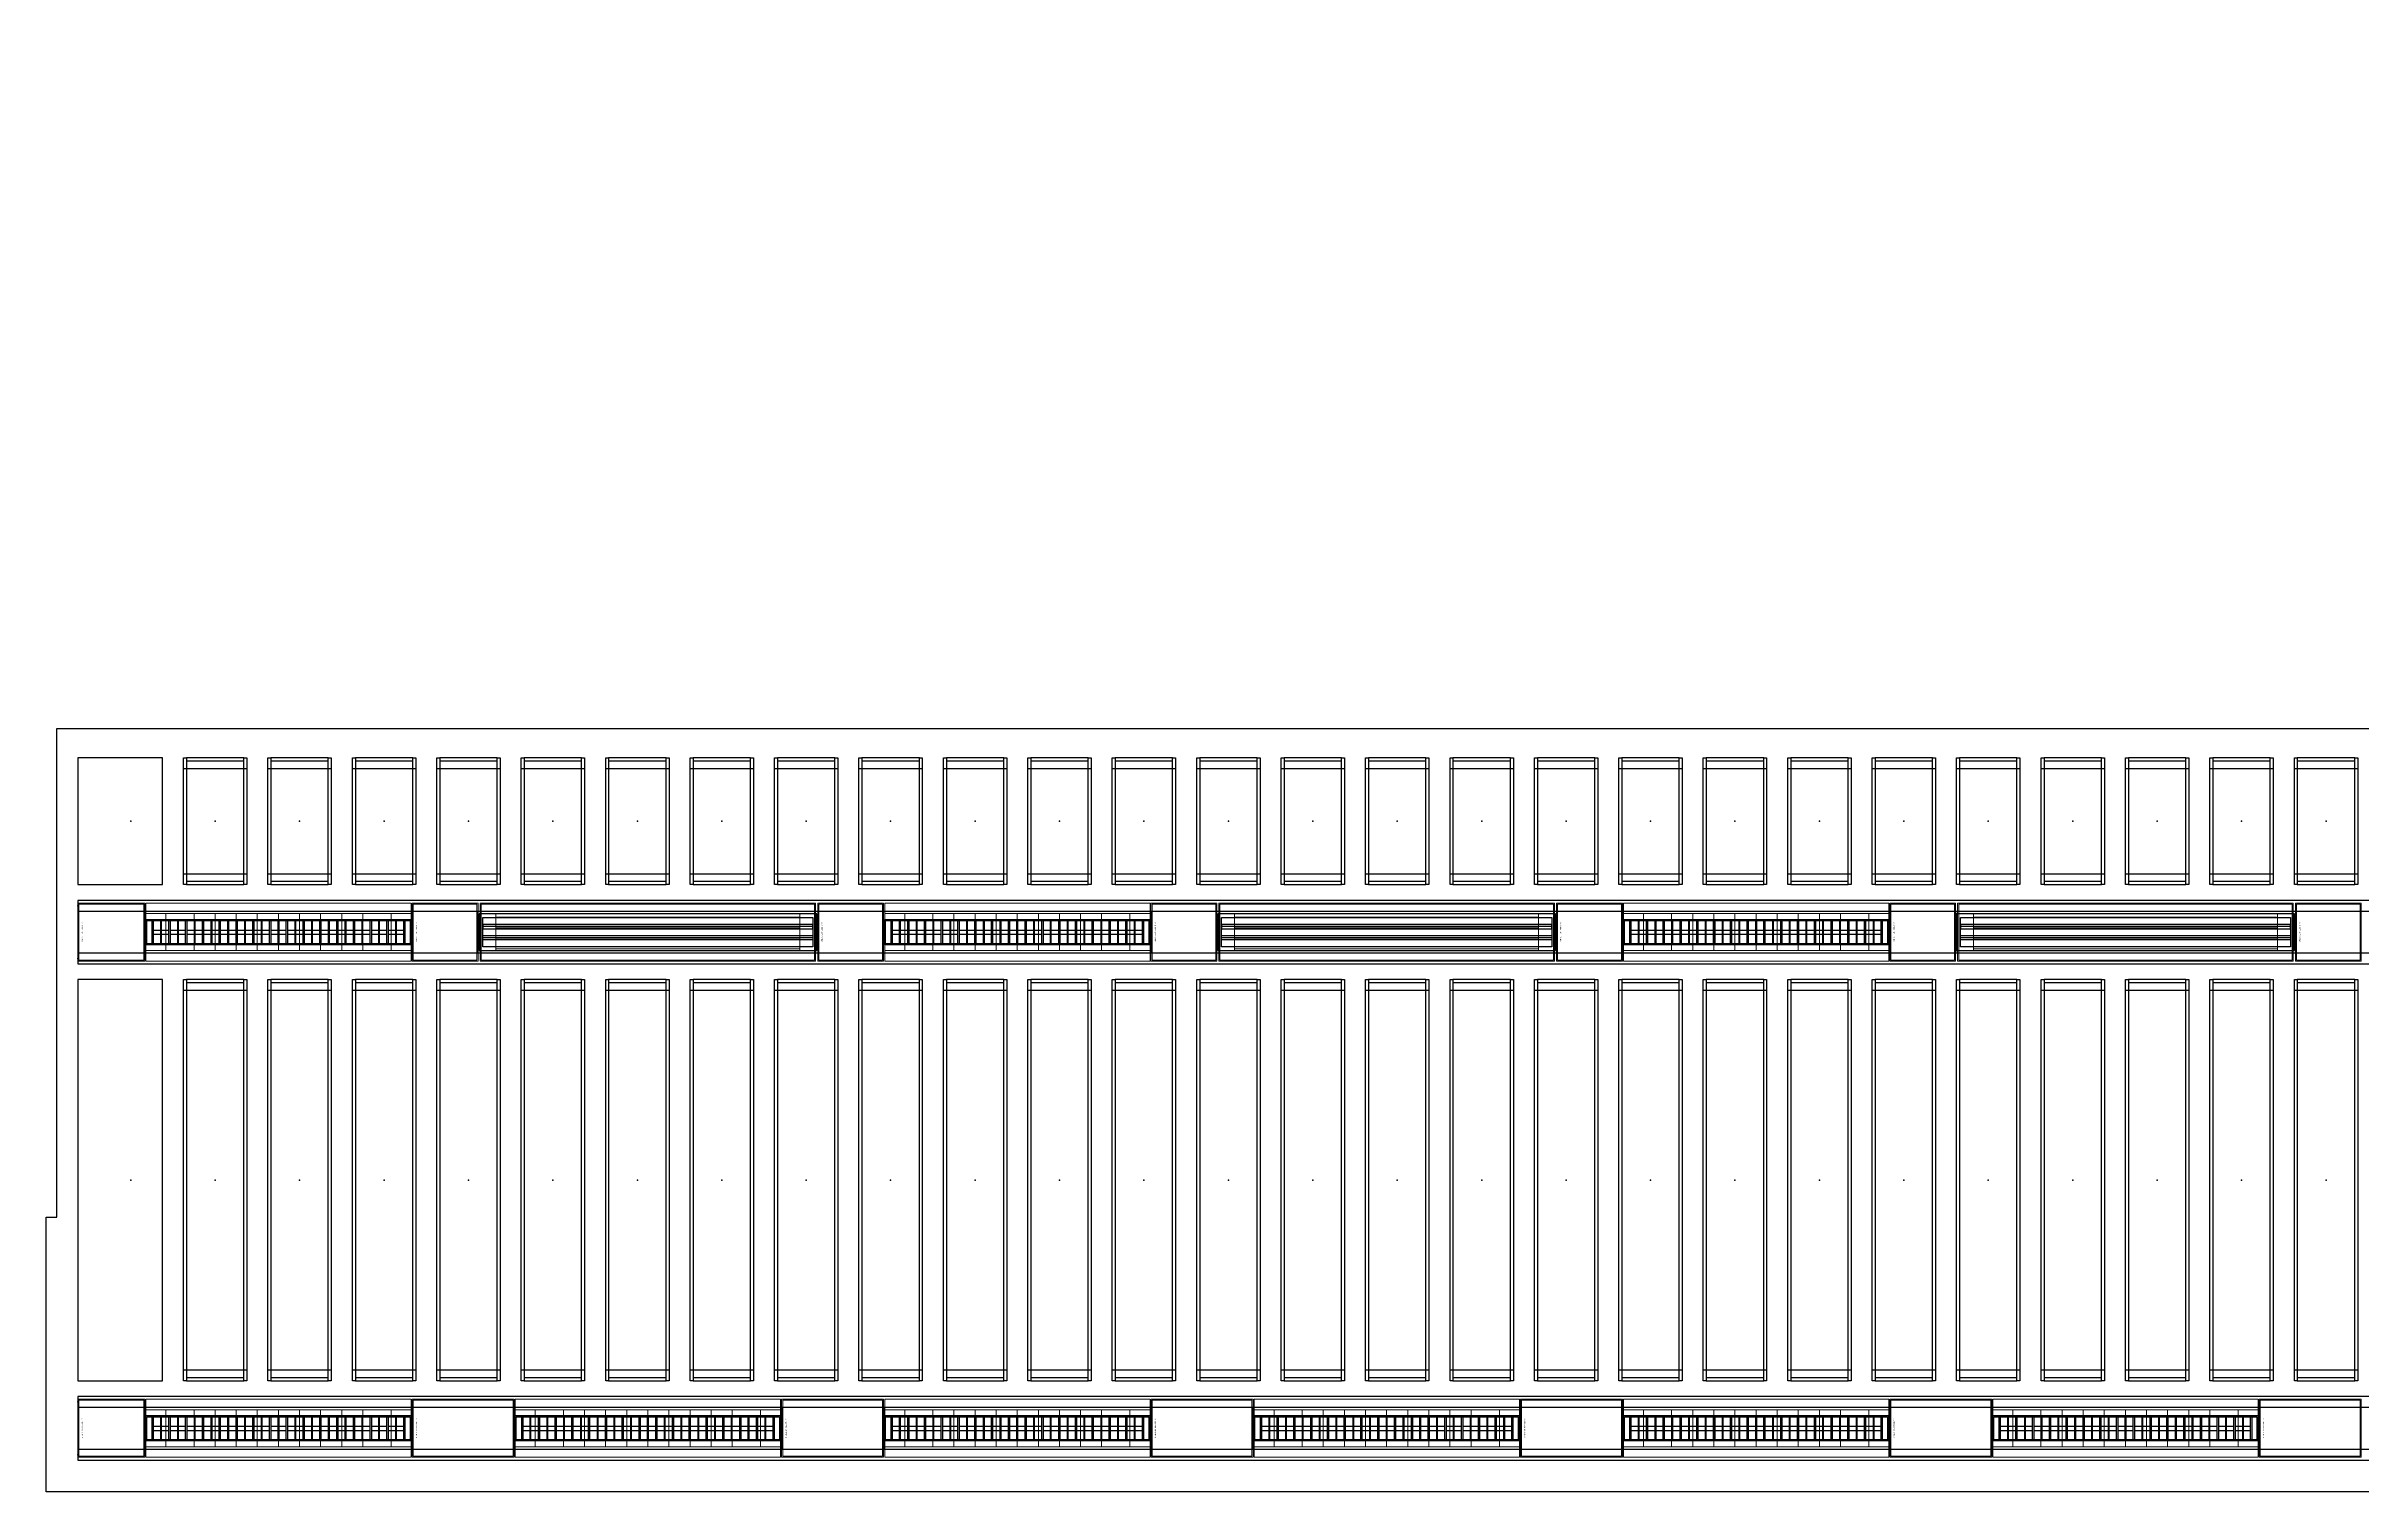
# Model space of a CAD drawing. Header units: millimetres. Extents: x 813027 to 1148939, y -931049 to -10.
# Drawn here: x 892540 to 903509, y -914295 to -907450 of the extents above; entities that cross this region are included whole.
import ezdxf
from ezdxf.enums import TextEntityAlignment as Align

# ---------------------------------------------------------------- set-up
doc = ezdxf.new("R2010")
doc.units = ezdxf.units.MM
doc.linetypes.add('DPA_Hidden 50', pattern=[3, 2, -1])
for name, color, linetype in [('000 - WIPEOUT', 250, 'Continuous'), ('001 - ASCESSORIES', 1, 'Continuous'), ('A04_TUBE SERIES', 2, 'Continuous'), ('A11_ALU.SOLID SHEET', 7, 'Continuous')]:
    doc.layers.add(name, color=color, linetype=linetype)
doc.layers.add('A-GLAZ-CURT', color=2, linetype='Continuous', lineweight=9)

# ---------------------------------------------------------------- blocks, each defined once
blk = doc.blocks.new('*U488')
at = {"layer": 'A11_ALU.SOLID SHEET', "color": 0}
blk.add_lwpolyline([(311.5, -98.8), (311.5, 98.8), (0, 98.8), (0, -98.8)], close=True, dxfattribs=at)
at = {"layer": 'Defpoints', "color": 250}
blk.add_point((0, 0), dxfattribs=at)
blk.add_text('AL.SHEET-HAT-TYPE-R', height=6, rotation=270, dxfattribs=at).set_placement((15, 0), align=Align.BOTTOM_CENTER)
blk = doc.blocks.new('*U493')
at = {"layer": 'A11_ALU.SOLID SHEET', "color": 0}
blk.add_lwpolyline([(483, -98.8), (483, 98.8), (0, 98.8), (0, -98.8)], close=True, dxfattribs=at)
at = {"layer": 'Defpoints', "color": 250}
blk.add_point((0, 0), dxfattribs=at)
blk.add_text('AL.SHEET-HAT-TYPE-R', height=6, rotation=270, dxfattribs=at).set_placement((15, 0), align=Align.BOTTOM_CENTER)
blk = doc.blocks.new('*U485')
at = {"color": 1}
blk.add_wipeout([(628, -60), (-629, -60), (-629, 60), (628, 60)], dxfattribs=at).dxf.layer = '000 - WIPEOUT'
at = {"layer": '001 - ASCESSORIES', "color": 0}
blk.add_lwpolyline([(628, -60), (-629, -60), (-629, 60), (628, 60)], close=True, dxfattribs=at)
at = {"layer": '001 - ASCESSORIES'}
for points in [[(623, -55), (-624, -55), (-624, 55), (623, 55)], [(-593, -55), (-598, -55), (-598, 55), (-593, 55)], [(-559, -55), (-554, -55), (-554, 55), (-559, 55)], [(-514, -55), (-519, -55), (-519, 55), (-514, 55)], [(-479, -55), (-474, -55), (-474, 55), (-479, 55)], [(-435, -55), (-440, -55), (-440, 55), (-435, 55)], [(-400, -55), (-395, -55), (-395, 55), (-400, 55)], [(-355, -55), (-360, -55), (-360, 55), (-355, 55)], [(-320, -55), (-315, -55), (-315, 55), (-320, 55)], [(-276, -55), (-281, -55), (-281, 55), (-276, 55)], [(-241, -55), (-236, -55), (-236, 55), (-241, 55)], [(-196, -55), (-201, -55), (-201, 55), (-196, 55)], [(-161, -55), (-156, -55), (-156, 55), (-161, 55)], [(-117, -55), (-122, -55), (-122, 55), (-117, 55)], [(-82, -55), (-77, -55), (-77, 55), (-82, 55)], [(-37, -55), (-42, -55), (-42, 55), (-37, 55)], [(-3, -55), (3, -55), (3, 55), (-3, 55)], [(42, -55), (37, -55), (37, 55), (42, 55)], [(77, -55), (82, -55), (82, 55), (77, 55)], [(122, -55), (117, -55), (117, 55), (122, 55)], [(156, -55), (161, -55), (161, 55), (156, 55)], [(201, -55), (196, -55), (196, 55), (201, 55)], [(236, -55), (241, -55), (241, 55), (236, 55)], [(281, -55), (276, -55), (276, 55), (281, 55)], [(315, -55), (320, -55), (320, 55), (315, 55)], [(360, -55), (355, -55), (355, 55), (360, 55)], [(395, -55), (400, -55), (400, 55), (395, 55)], [(440, -55), (435, -55), (435, 55), (440, 55)], [(474, -55), (479, -55), (479, 55), (474, 55)], [(519, -55), (514, -55), (514, 55), (519, 55)], [(554, -55), (559, -55), (559, 55), (554, 55)], [(598, -55), (593, -55), (593, 55), (598, 55)]]:
    blk.add_lwpolyline(points, close=True, dxfattribs=at)
for points in [[(-593, 10), (-559, 10)], [(-554, 10), (-519, 10)], [(-514, 10), (-479, 10)], [(-474, 10), (-440, 10)], [(-435, 10), (-400, 10)], [(-395, 10), (-360, 10)], [(-355, 10), (-320, 10)], [(-315, 10), (-281, 10)], [(-276, 10), (-241, 10)], [(-236, 10), (-201, 10)], [(-196, 10), (-161, 10)], [(-156, 10), (-122, 10)], [(-117, 10), (-82, 10)], [(-77, 10), (-42, 10)], [(-37, 10), (-3, 10)], [(3, 10), (37, 10)], [(42, 10), (77, 10)], [(82, 10), (117, 10)], [(122, 10), (156, 10)], [(161, 10), (196, 10)], [(201, 10), (236, 10)], [(241, 10), (276, 10)], [(281, 10), (315, 10)], [(320, 10), (355, 10)], [(360, 10), (395, 10)], [(400, 10), (435, 10)], [(440, 10), (474, 10)], [(479, 10), (514, 10)], [(519, 10), (554, 10)], [(559, 10), (593, 10)], [(-593, -10), (-559, -10)], [(-554, -10), (-519, -10)], [(-514, -10), (-479, -10)], [(-474, -10), (-440, -10)], [(-435, -10), (-400, -10)], [(-395, -10), (-360, -10)], [(-355, -10), (-320, -10)], [(-315, -10), (-281, -10)], [(-276, -10), (-241, -10)], [(-236, -10), (-201, -10)], [(-196, -10), (-161, -10)], [(-156, -10), (-122, -10)], [(-117, -10), (-82, -10)], [(-77, -10), (-42, -10)], [(-37, -10), (-3, -10)], [(3, -10), (37, -10)], [(42, -10), (77, -10)], [(82, -10), (117, -10)], [(122, -10), (156, -10)], [(161, -10), (196, -10)], [(201, -10), (236, -10)], [(241, -10), (276, -10)], [(281, -10), (315, -10)], [(320, -10), (355, -10)], [(360, -10), (395, -10)], [(400, -10), (435, -10)], [(440, -10), (474, -10)], [(479, -10), (514, -10)], [(519, -10), (554, -10)], [(559, -10), (593, -10)]]:
    blk.add_lwpolyline(points, dxfattribs=at)
blk = doc.blocks.new('*U491')
at = {"layer": 'A11_ALU.SOLID SHEET', "color": 0}
blk.add_lwpolyline([(316.5, -98.8), (316.5, 98.8), (0, 98.8), (0, -98.8)], close=True, dxfattribs=at)
at = {"layer": 'Defpoints', "color": 250}
blk.add_point((0, 0), dxfattribs=at)
blk.add_text('AL.SHEET-HAT-TYPE-R', height=6, rotation=270, dxfattribs=at).set_placement((15, 0), align=Align.BOTTOM_CENTER)
blk = doc.blocks.new('*U484')
at = {"layer": '001 - ASCESSORIES', "color": 0, "linetype": 'ByBlock'}
blk.add_lwpolyline([(800, 87), (-800, 87), (-800, -87), (800, -87)], close=True, dxfattribs=at)
at = {"layer": '001 - ASCESSORIES', "linetype": 'ByBlock'}
for points in [[(-782, 69), (782, 69), (782, -69), (-782, -69)], [(782, 36), (-782, 36), (-782, 16), (782, 16)], [(-782, -16), (782, -16), (782, -36), (-782, -36)]]:
    blk.add_lwpolyline(points, close=True, dxfattribs=at)
for points in [[(782, 26), (-782, 26)], [(-782, -26), (782, -26)]]:
    blk.add_lwpolyline(points, dxfattribs=at)
blk = doc.blocks.new('*U495')
blk.add_wipeout([(-25, 0), (25, 0), (25, 134900), (-25, 134900)]).dxf.layer = '000 - WIPEOUT'
blk.add_point((0, 0))
at = {"layer": 'A04_TUBE SERIES', "color": 0}
blk.add_lwpolyline([(-25, 0), (25, 0), (25, 134900), (-25, 134900)], close=True, dxfattribs=at)
blk.add_attdef('EXTR.OVL-LENGTH_', (-25, -59), '', height=5)
blk = doc.blocks.new('*U492')
blk.add_wipeout([(-25, 0), (25, 0), (25, 134900), (-25, 134900)]).dxf.layer = '000 - WIPEOUT'
blk.add_point((0, 0))
at = {"layer": 'A04_TUBE SERIES', "color": 0}
blk.add_lwpolyline([(-25, 0), (25, 0), (25, 134900), (-25, 134900)], close=True, dxfattribs=at)
blk.add_attdef('EXTR.OVL-LENGTH_', (-25, -59), '', height=5)
blk = doc.blocks.new('*U515')
for p, q in [((-900.3, 66650), (-900.3, 66950)), ((900, 66950), (900, 66650)), ((-900.3, 66250), (-900.3, 66550)), ((900, 66550), (900, 66250)), ((-900.3, 65850), (-900.3, 66150)), ((900, 66150), (900, 65850)), ((-900.3, 65450), (-900.3, 65750)), ((900, 65750), (900, 65450)), ((-900.3, 65050), (-900.3, 65350)), ((900, 65350), (900, 65050)), ((-900.3, 64650), (-900.3, 64950)), ((900, 64950), (900, 64650)), ((-900.3, 64250), (-900.3, 64550)), ((900, 64550), (900, 64250)), ((-900.3, 63850), (-900.3, 64150)), ((900, 64150), (900, 63850)), ((-900.3, 63450), (-900.3, 63750)), ((900, 63750), (900, 63450)), ((-900.3, 63050), (-900.3, 63350)), ((900, 63350), (900, 63050)), ((-900.3, 62650), (-900.3, 62950)), ((900, 62950), (900, 62650)), ((-900.3, 62250), (-900.3, 62550)), ((900, 62550), (900, 62250)), ((-900.3, 61850), (-900.3, 62150)), ((900, 62150), (900, 61850)), ((-900.3, 61450), (-900.3, 61750)), ((900, 61750), (900, 61450)), ((-900.3, 61050), (-900.3, 61350)), ((900, 61350), (900, 61050)), ((-900.3, 60650), (-900.3, 60950)), ((900, 60950), (900, 60650)), ((-900.3, 60250), (-900.3, 60550)), ((900, 60550), (900, 60250)), ((-900.3, 59850), (-900.3, 60150)), ((900, 60150), (900, 59850)), ((-900.3, 59450), (-900.3, 59750)), ((900, 59750), (900, 59450)), ((-900.3, 59050), (-900.3, 59350)), ((900, 59350), (900, 59050)), ((-900.3, 58650), (-900.3, 58950)), ((900, 58950), (900, 58650)), ((-900.3, 58250), (-900.3, 58550)), ((900, 58550), (900, 58250)), ((-900.3, 57850), (-900.3, 58150)), ((900, 58150), (900, 57850)), ((-900.3, 57450), (-900.3, 57750)), ((900, 57750), (900, 57450)), ((-900.3, 57050), (-900.3, 57350)), ((900, 57350), (900, 57050)), ((-900.3, 56650), (-900.3, 56950)), ((900, 56950), (900, 56650))]:
    blk.add_line(p, q)
for p in [(0, 66800), (0, 66400), (0, 66000), (0, 65600), (0, 65200), (0, 64800), (0, 64400), (0, 64000), (0, 63600), (0, 63200), (0, 62800), (0, 62400), (0, 62000), (0, 61600), (0, 61200), (0, 60800), (0, 60400), (0, 60000), (0, 59600), (0, 59200), (0, 58800), (0, 58400), (0, 58000), (0, 57600), (0, 57200), (0, 56800)]:
    blk.add_point(p)
at = {"layer": 'A11_ALU.SOLID SHEET', "color": 0}
for points in [[(-950, 66950), (950, 66950), (950, 66936), (-950, 66936)], [(-950, 66664), (-936, 66664), (-936, 66936), (-950, 66936)], [(950, 66936), (936, 66936), (936, 66664), (950, 66664)], [(-950, 66664), (950, 66664), (950, 66650), (-950, 66650)], [(-950, 66550), (950, 66550), (950, 66536), (-950, 66536)], [(-950, 66264), (-936, 66264), (-936, 66536), (-950, 66536)], [(950, 66536), (936, 66536), (936, 66264), (950, 66264)], [(-950, 66264), (950, 66264), (950, 66250), (-950, 66250)], [(-950, 66150), (950, 66150), (950, 66136), (-950, 66136)], [(-950, 65864), (-936, 65864), (-936, 66136), (-950, 66136)], [(950, 66136), (936, 66136), (936, 65864), (950, 65864)], [(-950, 65864), (950, 65864), (950, 65850), (-950, 65850)], [(-950, 65750), (950, 65750), (950, 65736), (-950, 65736)], [(-950, 65464), (-936, 65464), (-936, 65736), (-950, 65736)], [(950, 65736), (936, 65736), (936, 65464), (950, 65464)], [(-950, 65464), (950, 65464), (950, 65450), (-950, 65450)], [(-950, 65350), (950, 65350), (950, 65336), (-950, 65336)], [(-950, 65064), (-936, 65064), (-936, 65336), (-950, 65336)], [(950, 65336), (936, 65336), (936, 65064), (950, 65064)], [(-950, 65064), (950, 65064), (950, 65050), (-950, 65050)], [(-950, 64950), (950, 64950), (950, 64936), (-950, 64936)], [(-950, 64664), (-936, 64664), (-936, 64936), (-950, 64936)], [(950, 64936), (936, 64936), (936, 64664), (950, 64664)], [(-950, 64664), (950, 64664), (950, 64650), (-950, 64650)], [(-950, 64550), (950, 64550), (950, 64536), (-950, 64536)], [(-950, 64264), (-936, 64264), (-936, 64536), (-950, 64536)], [(950, 64536), (936, 64536), (936, 64264), (950, 64264)], [(-950, 64264), (950, 64264), (950, 64250), (-950, 64250)], [(-950, 64150), (950, 64150), (950, 64136), (-950, 64136)], [(-950, 63864), (-936, 63864), (-936, 64136), (-950, 64136)], [(950, 64136), (936, 64136), (936, 63864), (950, 63864)], [(-950, 63864), (950, 63864), (950, 63850), (-950, 63850)], [(-950, 63750), (950, 63750), (950, 63736), (-950, 63736)], [(-950, 63464), (-936, 63464), (-936, 63736), (-950, 63736)], [(950, 63736), (936, 63736), (936, 63464), (950, 63464)], [(-950, 63464), (950, 63464), (950, 63450), (-950, 63450)], [(-950, 63350), (950, 63350), (950, 63336), (-950, 63336)], [(-950, 63064), (-936, 63064), (-936, 63336), (-950, 63336)], [(950, 63336), (936, 63336), (936, 63064), (950, 63064)], [(-950, 63064), (950, 63064), (950, 63050), (-950, 63050)], [(-950, 62950), (950, 62950), (950, 62936), (-950, 62936)], [(-950, 62664), (-936, 62664), (-936, 62936), (-950, 62936)], [(950, 62936), (936, 62936), (936, 62664), (950, 62664)], [(-950, 62664), (950, 62664), (950, 62650), (-950, 62650)], [(-950, 62550), (950, 62550), (950, 62536), (-950, 62536)], [(-950, 62264), (-936, 62264), (-936, 62536), (-950, 62536)], [(950, 62536), (936, 62536), (936, 62264), (950, 62264)], [(-950, 62264), (950, 62264), (950, 62250), (-950, 62250)], [(-950, 62150), (950, 62150), (950, 62136), (-950, 62136)], [(-950, 61864), (-936, 61864), (-936, 62136), (-950, 62136)], [(950, 62136), (936, 62136), (936, 61864), (950, 61864)], [(-950, 61864), (950, 61864), (950, 61850), (-950, 61850)], [(-950, 61750), (950, 61750), (950, 61736), (-950, 61736)], [(-950, 61464), (-936, 61464), (-936, 61736), (-950, 61736)], [(950, 61736), (936, 61736), (936, 61464), (950, 61464)], [(-950, 61464), (950, 61464), (950, 61450), (-950, 61450)], [(-950, 61350), (950, 61350), (950, 61336), (-950, 61336)], [(-950, 61064), (-936, 61064), (-936, 61336), (-950, 61336)], [(950, 61336), (936, 61336), (936, 61064), (950, 61064)], [(-950, 61064), (950, 61064), (950, 61050), (-950, 61050)], [(-950, 60950), (950, 60950), (950, 60936), (-950, 60936)], [(-950, 60664), (-936, 60664), (-936, 60936), (-950, 60936)], [(950, 60936), (936, 60936), (936, 60664), (950, 60664)], [(-950, 60664), (950, 60664), (950, 60650), (-950, 60650)], [(-950, 60550), (950, 60550), (950, 60536), (-950, 60536)], [(-950, 60264), (-936, 60264), (-936, 60536), (-950, 60536)], [(950, 60536), (936, 60536), (936, 60264), (950, 60264)], [(-950, 60264), (950, 60264), (950, 60250), (-950, 60250)], [(-950, 60150), (950, 60150), (950, 60136), (-950, 60136)], [(-950, 59864), (-936, 59864), (-936, 60136), (-950, 60136)], [(950, 60136), (936, 60136), (936, 59864), (950, 59864)], [(-950, 59864), (950, 59864), (950, 59850), (-950, 59850)], [(-950, 59750), (950, 59750), (950, 59736), (-950, 59736)], [(-950, 59464), (-936, 59464), (-936, 59736), (-950, 59736)], [(950, 59736), (936, 59736), (936, 59464), (950, 59464)], [(-950, 59464), (950, 59464), (950, 59450), (-950, 59450)], [(-950, 59350), (950, 59350), (950, 59336), (-950, 59336)], [(-950, 59064), (-936, 59064), (-936, 59336), (-950, 59336)], [(950, 59336), (936, 59336), (936, 59064), (950, 59064)], [(-950, 59064), (950, 59064), (950, 59050), (-950, 59050)], [(-950, 58950), (950, 58950), (950, 58936), (-950, 58936)], [(-950, 58664), (-936, 58664), (-936, 58936), (-950, 58936)], [(950, 58936), (936, 58936), (936, 58664), (950, 58664)], [(-950, 58664), (950, 58664), (950, 58650), (-950, 58650)], [(-950, 58550), (950, 58550), (950, 58536), (-950, 58536)], [(-950, 58264), (-936, 58264), (-936, 58536), (-950, 58536)], [(950, 58536), (936, 58536), (936, 58264), (950, 58264)], [(-950, 58264), (950, 58264), (950, 58250), (-950, 58250)], [(-950, 58150), (950, 58150), (950, 58136), (-950, 58136)], [(-950, 57864), (-936, 57864), (-936, 58136), (-950, 58136)], [(950, 58136), (936, 58136), (936, 57864), (950, 57864)], [(-950, 57864), (950, 57864), (950, 57850), (-950, 57850)], [(-950, 57750), (950, 57750), (950, 57736), (-950, 57736)], [(-950, 57464), (-936, 57464), (-936, 57736), (-950, 57736)], [(950, 57736), (936, 57736), (936, 57464), (950, 57464)], [(-950, 57464), (950, 57464), (950, 57450), (-950, 57450)], [(-950, 57350), (950, 57350), (950, 57336), (-950, 57336)], [(-950, 57064), (-936, 57064), (-936, 57336), (-950, 57336)], [(950, 57336), (936, 57336), (936, 57064), (950, 57064)], [(-950, 57064), (950, 57064), (950, 57050), (-950, 57050)], [(-950, 56950), (950, 56950), (950, 56936), (-950, 56936)], [(-950, 56664), (-936, 56664), (-936, 56936), (-950, 56936)], [(950, 56936), (936, 56936), (936, 56664), (950, 56664)], [(-950, 56664), (950, 56664), (950, 56650), (-950, 56650)]]:
    blk.add_lwpolyline(points, close=True, dxfattribs=at)
blk = doc.blocks.new('*U518')
for p, q in [((-250.3, 5250), (-250.3, 5550)), ((250, 5550), (250, 5250)), ((-250.3, 4850), (-250.3, 5150)), ((250, 5150), (250, 4850)), ((-250.3, 4450), (-250.3, 4750)), ((250, 4750), (250, 4450)), ((-250.3, 4050), (-250.3, 4350)), ((250, 4350), (250, 4050)), ((-250.3, 3650), (-250.3, 3950)), ((250, 3950), (250, 3650)), ((-250.3, 3250), (-250.3, 3550)), ((250, 3550), (250, 3250)), ((-250.3, 2850), (-250.3, 3150)), ((250, 3150), (250, 2850)), ((-250.3, 2450), (-250.3, 2750)), ((250, 2750), (250, 2450)), ((-250.3, 2050), (-250.3, 2350)), ((250, 2350), (250, 2050)), ((-250.3, 1650), (-250.3, 1950)), ((250, 1950), (250, 1650)), ((-250.3, 1250), (-250.3, 1550)), ((250, 1550), (250, 1250)), ((-250.3, 850), (-250.3, 1150)), ((250, 1150), (250, 850)), ((-250.3, 450), (-250.3, 750)), ((250, 750), (250, 450)), ((-250.3, 50), (-250.3, 350)), ((250, 350), (250, 50)), ((-250.3, -350), (-250.3, -50)), ((250, -50), (250, -350)), ((-250.3, -750), (-250.3, -450)), ((250, -450), (250, -750)), ((-250.3, -1150), (-250.3, -850)), ((250, -850), (250, -1150)), ((-250.3, -1550), (-250.3, -1250)), ((250, -1250), (250, -1550)), ((-250.3, -1950), (-250.3, -1650)), ((250, -1650), (250, -1950)), ((-250.3, -2350), (-250.3, -2050)), ((250, -2050), (250, -2350)), ((-250.3, -2750), (-250.3, -2450)), ((250, -2450), (250, -2750)), ((-250.3, -3150), (-250.3, -2850)), ((250, -2850), (250, -3150)), ((-250.3, -3550), (-250.3, -3250)), ((250, -3250), (250, -3550)), ((-250.3, -3950), (-250.3, -3650)), ((250, -3650), (250, -3950)), ((-250.3, -4350), (-250.3, -4050)), ((250, -4050), (250, -4350)), ((-250.3, -4750), (-250.3, -4450)), ((250, -4450), (250, -4750)), ((-250.3, -5150), (-250.3, -4850)), ((250, -4850), (250, -5150)), ((-250.3, -5550), (-250.3, -5250)), ((250, -5250), (250, -5550))]:
    blk.add_line(p, q)
for p in [(0, 5400), (0, 5000), (0, 4600), (0, 4200), (0, 3800), (0, 3400), (0, 3000), (0, 2600), (0, 2200), (0, 1800), (0, 1400), (0, 1000), (0, 600), (0, 200), (0, -200), (0, -600), (0, -1000), (0, -1400), (0, -1800), (0, -2200), (0, -2600), (0, -3000), (0, -3400), (0, -3800), (0, -4200), (0, -4600), (0, -5000), (0, -5400)]:
    blk.add_point(p)
at = {"layer": 'A11_ALU.SOLID SHEET', "color": 0}
for points in [[(-300, 5550), (300, 5550), (300, 5536), (-300, 5536)], [(-300, 5264), (-286, 5264), (-286, 5536), (-300, 5536)], [(300, 5536), (286, 5536), (286, 5264), (300, 5264)], [(-300, 5264), (300, 5264), (300, 5250), (-300, 5250)], [(-300, 5150), (300, 5150), (300, 5136), (-300, 5136)], [(-300, 4864), (-286, 4864), (-286, 5136), (-300, 5136)], [(300, 5136), (286, 5136), (286, 4864), (300, 4864)], [(-300, 4864), (300, 4864), (300, 4850), (-300, 4850)], [(-300, 4750), (300, 4750), (300, 4736), (-300, 4736)], [(-300, 4464), (-286, 4464), (-286, 4736), (-300, 4736)], [(300, 4736), (286, 4736), (286, 4464), (300, 4464)], [(-300, 4464), (300, 4464), (300, 4450), (-300, 4450)], [(-300, 4350), (300, 4350), (300, 4336), (-300, 4336)], [(-300, 4064), (-286, 4064), (-286, 4336), (-300, 4336)], [(300, 4336), (286, 4336), (286, 4064), (300, 4064)], [(-300, 4064), (300, 4064), (300, 4050), (-300, 4050)], [(-300, 3950), (300, 3950), (300, 3936), (-300, 3936)], [(-300, 3664), (-286, 3664), (-286, 3936), (-300, 3936)], [(300, 3936), (286, 3936), (286, 3664), (300, 3664)], [(-300, 3664), (300, 3664), (300, 3650), (-300, 3650)], [(-300, 3550), (300, 3550), (300, 3536), (-300, 3536)], [(-300, 3264), (-286, 3264), (-286, 3536), (-300, 3536)], [(300, 3536), (286, 3536), (286, 3264), (300, 3264)], [(-300, 3264), (300, 3264), (300, 3250), (-300, 3250)], [(-300, 3150), (300, 3150), (300, 3136), (-300, 3136)], [(-300, 2864), (-286, 2864), (-286, 3136), (-300, 3136)], [(300, 3136), (286, 3136), (286, 2864), (300, 2864)], [(-300, 2864), (300, 2864), (300, 2850), (-300, 2850)], [(-300, 2750), (300, 2750), (300, 2736), (-300, 2736)], [(-300, 2464), (-286, 2464), (-286, 2736), (-300, 2736)], [(300, 2736), (286, 2736), (286, 2464), (300, 2464)], [(-300, 2464), (300, 2464), (300, 2450), (-300, 2450)], [(-300, 2350), (300, 2350), (300, 2336), (-300, 2336)], [(-300, 2064), (-286, 2064), (-286, 2336), (-300, 2336)], [(300, 2336), (286, 2336), (286, 2064), (300, 2064)], [(-300, 2064), (300, 2064), (300, 2050), (-300, 2050)], [(-300, 1950), (300, 1950), (300, 1936), (-300, 1936)], [(-300, 1664), (-286, 1664), (-286, 1936), (-300, 1936)], [(300, 1936), (286, 1936), (286, 1664), (300, 1664)], [(-300, 1664), (300, 1664), (300, 1650), (-300, 1650)], [(-300, 1550), (300, 1550), (300, 1536), (-300, 1536)], [(-300, 1264), (-286, 1264), (-286, 1536), (-300, 1536)], [(300, 1536), (286, 1536), (286, 1264), (300, 1264)], [(-300, 1264), (300, 1264), (300, 1250), (-300, 1250)], [(-300, 1150), (300, 1150), (300, 1136), (-300, 1136)], [(-300, 864), (-286, 864), (-286, 1136), (-300, 1136)], [(300, 1136), (286, 1136), (286, 864), (300, 864)], [(-300, 864), (300, 864), (300, 850), (-300, 850)], [(-300, 750), (300, 750), (300, 736), (-300, 736)], [(-300, 464), (-286, 464), (-286, 736), (-300, 736)], [(300, 736), (286, 736), (286, 464), (300, 464)], [(-300, 464), (300, 464), (300, 450), (-300, 450)], [(-300, 350), (300, 350), (300, 336), (-300, 336)], [(-300, 64), (-286, 64), (-286, 336), (-300, 336)], [(300, 336), (286, 336), (286, 64), (300, 64)], [(-300, 64), (300, 64), (300, 50), (-300, 50)], [(-300, -50), (300, -50), (300, -64), (-300, -64)], [(-300, -336), (-286, -336), (-286, -64), (-300, -64)], [(300, -64), (286, -64), (286, -336), (300, -336)], [(-300, -336), (300, -336), (300, -350), (-300, -350)], [(-300, -450), (300, -450), (300, -464), (-300, -464)], [(-300, -736), (-286, -736), (-286, -464), (-300, -464)], [(300, -464), (286, -464), (286, -736), (300, -736)], [(-300, -736), (300, -736), (300, -750), (-300, -750)], [(-300, -850), (300, -850), (300, -864), (-300, -864)], [(-300, -1136), (-286, -1136), (-286, -864), (-300, -864)], [(300, -864), (286, -864), (286, -1136), (300, -1136)], [(-300, -1136), (300, -1136), (300, -1150), (-300, -1150)], [(-300, -1250), (300, -1250), (300, -1264), (-300, -1264)], [(-300, -1536), (-286, -1536), (-286, -1264), (-300, -1264)], [(300, -1264), (286, -1264), (286, -1536), (300, -1536)], [(-300, -1536), (300, -1536), (300, -1550), (-300, -1550)], [(-300, -1650), (300, -1650), (300, -1664), (-300, -1664)], [(-300, -1936), (-286, -1936), (-286, -1664), (-300, -1664)], [(300, -1664), (286, -1664), (286, -1936), (300, -1936)], [(-300, -1936), (300, -1936), (300, -1950), (-300, -1950)], [(-300, -2050), (300, -2050), (300, -2064), (-300, -2064)], [(-300, -2336), (-286, -2336), (-286, -2064), (-300, -2064)], [(300, -2064), (286, -2064), (286, -2336), (300, -2336)], [(-300, -2336), (300, -2336), (300, -2350), (-300, -2350)], [(-300, -2450), (300, -2450), (300, -2464), (-300, -2464)], [(-300, -2736), (-286, -2736), (-286, -2464), (-300, -2464)], [(300, -2464), (286, -2464), (286, -2736), (300, -2736)], [(-300, -2736), (300, -2736), (300, -2750), (-300, -2750)], [(-300, -2850), (300, -2850), (300, -2864), (-300, -2864)], [(-300, -3136), (-286, -3136), (-286, -2864), (-300, -2864)], [(300, -2864), (286, -2864), (286, -3136), (300, -3136)], [(-300, -3136), (300, -3136), (300, -3150), (-300, -3150)], [(-300, -3250), (300, -3250), (300, -3264), (-300, -3264)], [(-300, -3536), (-286, -3536), (-286, -3264), (-300, -3264)], [(300, -3264), (286, -3264), (286, -3536), (300, -3536)], [(-300, -3536), (300, -3536), (300, -3550), (-300, -3550)], [(-300, -3650), (300, -3650), (300, -3664), (-300, -3664)], [(-300, -3936), (-286, -3936), (-286, -3664), (-300, -3664)], [(300, -3664), (286, -3664), (286, -3936), (300, -3936)], [(-300, -3936), (300, -3936), (300, -3950), (-300, -3950)], [(-300, -4050), (300, -4050), (300, -4064), (-300, -4064)], [(-300, -4336), (-286, -4336), (-286, -4064), (-300, -4064)], [(300, -4064), (286, -4064), (286, -4336), (300, -4336)], [(-300, -4336), (300, -4336), (300, -4350), (-300, -4350)], [(-300, -4450), (300, -4450), (300, -4464), (-300, -4464)], [(-300, -4736), (-286, -4736), (-286, -4464), (-300, -4464)], [(300, -4464), (286, -4464), (286, -4736), (300, -4736)], [(-300, -4736), (300, -4736), (300, -4750), (-300, -4750)], [(-300, -4850), (300, -4850), (300, -4864), (-300, -4864)], [(-300, -5136), (-286, -5136), (-286, -4864), (-300, -4864)], [(300, -4864), (286, -4864), (286, -5136), (300, -5136)], [(-300, -5136), (300, -5136), (300, -5150), (-300, -5150)], [(-300, -5250), (300, -5250), (300, -5264), (-300, -5264)], [(-300, -5536), (-286, -5536), (-286, -5264), (-300, -5264)], [(300, -5264), (286, -5264), (286, -5536), (300, -5536)], [(-300, -5536), (300, -5536), (300, -5550), (-300, -5550)]]:
    blk.add_lwpolyline(points, close=True, dxfattribs=at)
blk = doc.blocks.new('*U547')
blk.add_point((0, 0))
blk.add_wipeout([(300, 250), (300, 650), (-300, 650), (-300, 250)]).dxf.layer = '000 - WIPEOUT'
blk.add_point((0, 400))
at = {"layer": 'A11_ALU.SOLID SHEET', "color": 0}
blk.add_lwpolyline([(300, 250), (300, 650), (-300, 650), (-300, 250)], close=True, dxfattribs=at)
blk = doc.blocks.new('*U548')
blk.add_point((0, 0))
blk.add_wipeout([(950, 250), (950, 650), (-950, 650), (-950, 250)]).dxf.layer = '000 - WIPEOUT'
blk.add_point((0, 400))
at = {"layer": 'A11_ALU.SOLID SHEET', "color": 0}
blk.add_lwpolyline([(950, 250), (950, 650), (-950, 650), (-950, 250)], close=True, dxfattribs=at)
blk = doc.blocks.new('C-2-PP21-AR-4160-01-B_20250829-084416_NEWCL')
blk.add_lwpolyline([(-19350, -9295), (-154550, -9295), (-154550, -7995), (-154500, -7995), (-154500, -5680), (-154500, -5680), (-142750, -5680), (-142750, -2500), (-132560, -2500), (-132560, -6455), (-117731, -6455), (-117731, -5800), (-117350, -5800), (-117350, -5345), (-113350, -5345), (-113350, -5347), (-96550, -5347), (-96550, -2450), (-92235, -2450), (-92235, -6455), (-84190, -6455)])
at = {"rotation": 90}
for name, p in [('*U518', (-148350, -6120)), ('*U515', (-86950, -7820))]:
    blk.add_blockref(name, p, dxfattribs=at)
for name, p in [('*U484', (-151700, -6645)), ('*U488', (-150895, -6645)), ('*U484', (-148200, -6645)), ('*U488', (-147395, -6645)), ('*U484', (-144700, -6645)), ('*U488', (-143895, -6645)), ('*U493', (-144066, -8995))]:
    blk.add_blockref(name, p)
for p in [(-153450, -6645), (-149950, -6645), (-146450, -6645), (-153450, -8995)]:
    blk.add_blockref('*U485', p)
at = {"layer": 'A11_ALU.SOLID SHEET', "color": 2, "rotation": 90}
for name, p in [('*U547', (-153750, -6120)), ('*U548', (-153750, -7820))]:
    blk.add_blockref(name, p, dxfattribs=at)
for name, p in [('*U491', (-154400, -6645)), ('*U488', (-152816, -6645)), ('*U488', (-149316, -6645)), ('*U488', (-145816, -6645)), ('*U491', (-154400, -8995)), ('*U493', (-152816, -8995))]:
    blk.add_blockref(name, p)
at = {"rotation": 270}
for p in [(-154400, -6520), (-154400, -6770)]:
    blk.add_blockref('*U492', p, dxfattribs=at)
blk.add_blockref('*U485', (-151700, -8995))
blk.add_blockref('*U493', (-151066, -8995))
blk.add_blockref('*U485', (-149950, -8995))
blk.add_blockref('*U493', (-149316, -8995))
blk.add_blockref('*U485', (-148200, -8995))
blk.add_blockref('*U493', (-147566, -8995))
blk.add_blockref('*U485', (-146450, -8995))
blk.add_blockref('*U493', (-145816, -8995))
blk.add_blockref('*U485', (-144700, -8995))
for p in [(-154400, -8870), (-154400, -9120)]:
    blk.add_blockref('*U495', p, dxfattribs=at)
blk = doc.blocks.new('DPA_CP_Metal Ceiling Panel - Horizontal with Gap-20306935-4160 - LOWER PLATFORM LEVEL - REFLECTED CEILING GENERAL PLAN')
at = {"layer": 'A-GLAZ-CURT'}
for p, q in [((892696, -114474), (892696, -114199)), ((892696, -114199), (893013, -114199)), ((892696, -114474), (892696, -114199)), ((892696, -114199), (893013, -114199)), ((893013, -114199), (892696, -114199)), ((892696, -114199), (892696, -114474)), ((893013, -114199), (892696, -114199)), ((892696, -114199), (892696, -114474)), ((892696, -114474), (892696, -114199)), ((892696, -114199), (893013, -114199)), ((892701, -114469), (892701, -114204)), ((892701, -114204), (893008, -114204)), ((893008, -114204), (893008, -114469)), ((893013, -114474), (893013, -114199)), ((893013, -114199), (893013, -114474)), ((893013, -114474), (893013, -114199)), ((893013, -114474), (893013, -114199)), ((893013, -114199), (893013, -114474)), ((892696, -114474), (893013, -114474)), ((893013, -114474), (892696, -114474)), ((892696, -114474), (893013, -114474)), ((892696, -114474), (893013, -114474)), ((893013, -114474), (892696, -114474)), ((892701, -114469), (893008, -114469))]:
    blk.add_line(p, q, dxfattribs=at)
blk = doc.blocks.new('DPA_CP_Metal Ceiling Luminaire1 - Linear Luminaire 2-14739897-4160 - LOWER PLATFORM LEVEL - REFLECTED CEILING GENERAL PLAN')
at = {"layer": 'A-GLAZ-CURT'}
for p, q in [((901768, -114474), (901768, -114199)), ((901768, -114199), (903025, -114199)), ((901768, -114199), (901768, -114474)), ((903025, -114199), (901768, -114199)), ((901768, -114199), (903025, -114199)), ((901768, -114249), (901768, -114474)), ((901768, -114249), (903025, -114249)), ((903025, -114199), (903025, -114474)), ((903025, -114474), (903025, -114199)), ((903025, -114249), (903025, -114474)), ((901768, -114424), (903025, -114424)), ((903025, -114474), (901768, -114474)), ((903025, -114474), (901768, -114474)), ((901768, -114474), (903025, -114474))]:
    blk.add_line(p, q, dxfattribs=at)
at = {"layer": 'A-GLAZ-CURT', "linetype": 'DPA_Hidden 50'}
for p, q in [((901863, -114249), (901863, -114424)), ((901996, -114249), (901996, -114424)), ((902096, -114249), (902096, -114424)), ((902196, -114249), (902196, -114424)), ((902296, -114249), (902296, -114424)), ((902396, -114249), (902396, -114424)), ((902496, -114249), (902496, -114424)), ((902596, -114249), (902596, -114424)), ((902696, -114249), (902696, -114424)), ((902796, -114249), (902796, -114424)), ((902930, -114249), (902930, -114424))]:
    blk.add_line(p, q, dxfattribs=at)
blk = doc.blocks.new('DPA_CP_Metal Ceiling Panel - Horizontal with Gap-20306943-4160 - LOWER PLATFORM LEVEL - REFLECTED CEILING GENERAL PLAN')
at = {"layer": 'A-GLAZ-CURT'}
for p, q in [((910030, -114474), (910030, -114199)), ((910030, -114199), (910513, -114199)), ((910030, -114474), (910030, -114199)), ((910030, -114199), (910513, -114199)), ((910513, -114199), (910030, -114199)), ((910030, -114199), (910030, -114474)), ((910513, -114199), (910030, -114199)), ((910030, -114199), (910030, -114474)), ((910030, -114474), (910030, -114199)), ((910030, -114199), (910513, -114199)), ((910035, -114469), (910035, -114204)), ((910035, -114204), (910508, -114204)), ((910508, -114204), (910508, -114469)), ((910513, -114474), (910513, -114199)), ((910513, -114199), (910513, -114474)), ((910513, -114474), (910513, -114199)), ((910513, -114474), (910513, -114199)), ((910513, -114199), (910513, -114474)), ((910030, -114474), (910513, -114474)), ((910513, -114474), (910030, -114474)), ((910030, -114474), (910513, -114474)), ((910030, -114474), (910513, -114474)), ((910513, -114474), (910030, -114474)), ((910035, -114469), (910508, -114469))]:
    blk.add_line(p, q, dxfattribs=at)
blk = doc.blocks.new('DPA_CP_Metal Ceiling Panel - Horizontal with Gap-20308794-4160 - LOWER PLATFORM LEVEL - REFLECTED CEILING GENERAL PLAN')
at = {"layer": 'A-GLAZ-CURT'}
for p, q in [((910201, -109924), (910201, -109649)), ((910201, -109649), (910513, -109649)), ((910201, -109924), (910201, -109649)), ((910201, -109649), (910513, -109649)), ((910513, -109649), (910201, -109649)), ((910201, -109649), (910201, -109924)), ((910513, -109649), (910201, -109649)), ((910201, -109649), (910201, -109924)), ((910201, -109924), (910201, -109649)), ((910201, -109649), (910513, -109649)), ((910206, -109919), (910206, -109654)), ((910206, -109654), (910508, -109654)), ((910508, -109654), (910508, -109919)), ((910513, -109924), (910513, -109649)), ((910513, -109649), (910513, -109924)), ((910513, -109924), (910513, -109649)), ((910513, -109924), (910513, -109649)), ((910513, -109649), (910513, -109924)), ((910201, -109924), (910513, -109924)), ((910513, -109924), (910201, -109924)), ((910201, -109924), (910513, -109924)), ((910201, -109924), (910513, -109924)), ((910513, -109924), (910201, -109924)), ((910206, -109919), (910508, -109919))]:
    blk.add_line(p, q, dxfattribs=at)
blk = doc.blocks.new('DPA_CP_Metal Ceiling Air Supply - Linear Diffuser Air Supply-V15-4160 - LOWER PLATFORM LEVEL - REFLECTED CEILING GENERAL PLAN')
at = {"layer": 'A-GLAZ-CURT'}
h = blk.add_hatch(dxfattribs=at)
h.set_pattern_fill('FP_16', color=256, style=0, pattern_type=2)
h.set_pattern_definition([(180, (902396.33, -112024.28), (6e-15, 50), [])])
h.paths.add_polyline_path([(901676, -112074), (903116, -112074), (903112, -111899), (901676, -111899)])
for p, q in [((901601, -112124), (901601, -111849)), ((901601, -111849), (903191, -111849)), ((901601, -112124), (901601, -111849)), ((901601, -111849), (903191, -111849)), ((903191, -111849), (901601, -111849)), ((901601, -111849), (901601, -112124)), ((903191, -111849), (901601, -111849)), ((901601, -111849), (901601, -112124)), ((901601, -112124), (901601, -111849)), ((901601, -111849), (903191, -111849)), ((901606, -112119), (901606, -111854)), ((901606, -111854), (903186, -111854)), ((903186, -111854), (903186, -112119)), ((903191, -112124), (903191, -111849)), ((903191, -111849), (903191, -112124)), ((903191, -112124), (903191, -111849)), ((903191, -112124), (903191, -111849)), ((903191, -111849), (903191, -112124)), ((903112, -111899), (901676, -111899)), ((901676, -111899), (901676, -112074)), ((901676, -112074), (901676, -111899)), ((901676, -111899), (903116, -111899)), ((901676, -112074), (901676, -111899)), ((901676, -111899), (903112, -111899)), ((903116, -111899), (901676, -111899)), ((901676, -111899), (901676, -112074)), ((903116, -112074), (903116, -111899)), ((903116, -111899), (903116, -112074)), ((903116, -111899), (903116, -112074)), ((903116, -112074), (903116, -111899)), ((901676, -112074), (903112, -112074)), ((903116, -112074), (901676, -112074)), ((903112, -112074), (901676, -112074)), ((901676, -112074), (903116, -112074)), ((901601, -112124), (903191, -112124)), ((903191, -112124), (901601, -112124)), ((901601, -112124), (903191, -112124)), ((901601, -112124), (903191, -112124)), ((903191, -112124), (901601, -112124)), ((901606, -112119), (903186, -112119))]:
    blk.add_line(p, q, dxfattribs=at)
blk = doc.blocks.new('DPA_CP_Metal Ceiling Air Supply - Linear Diffuser Air Supply-14762131-4160 - LOWER PLATFORM LEVEL - REFLECTED CEILING GENERAL PLAN')
at = {"layer": 'A-GLAZ-CURT'}
h = blk.add_hatch(dxfattribs=at)
h.set_pattern_fill('FP_13', color=256, style=0, pattern_type=2)
h.set_pattern_definition([(180, (909396.33, -109824.28), (6e-15, 50), [])])
h.paths.add_polyline_path([(908676, -109874), (910116, -109874), (910116, -109699), (908676, -109699)])
for p, q in [((908601, -109924), (908601, -109649)), ((908601, -109649), (910191, -109649)), ((908601, -109924), (908601, -109649)), ((908601, -109649), (910191, -109649)), ((910191, -109649), (908601, -109649)), ((908601, -109649), (908601, -109924)), ((910191, -109649), (908601, -109649)), ((908601, -109649), (908601, -109924)), ((908601, -109924), (908601, -109649)), ((908601, -109649), (910191, -109649)), ((908606, -109919), (908606, -109654)), ((908606, -109654), (910186, -109654)), ((910186, -109654), (910186, -109919)), ((910191, -109924), (910191, -109649)), ((910191, -109649), (910191, -109924)), ((910191, -109924), (910191, -109649)), ((910191, -109924), (910191, -109649)), ((910191, -109649), (910191, -109924)), ((910116, -109699), (908676, -109699)), ((908676, -109699), (908676, -109874)), ((908676, -109874), (908676, -109699)), ((908676, -109699), (910116, -109699)), ((908676, -109874), (908676, -109699)), ((908676, -109699), (910116, -109699)), ((910116, -109699), (908676, -109699)), ((908676, -109699), (908676, -109874)), ((910116, -109874), (910116, -109699)), ((910116, -109699), (910116, -109874)), ((910116, -109699), (910116, -109874)), ((910116, -109874), (910116, -109699)), ((908676, -109874), (910116, -109874)), ((910116, -109874), (908676, -109874)), ((910116, -109874), (908676, -109874)), ((908676, -109874), (910116, -109874)), ((908601, -109924), (910191, -109924)), ((910191, -109924), (908601, -109924)), ((908601, -109924), (910191, -109924)), ((908601, -109924), (910191, -109924)), ((910191, -109924), (908601, -109924)), ((908606, -109919), (910186, -109919))]:
    blk.add_line(p, q, dxfattribs=at)

msp = doc.modelspace()

# ---------------------------------------------------------------- block references
msp.add_blockref('C-2-PP21-AR-4160-01-B_20250829-084416_NEWCL', (1047090, -905000))

# ---------------------------------------------------------------- next in the draw order: block references
at = {"layer": 'A-GLAZ-CURT'}
for name, p in [('DPA_CP_Metal Ceiling Panel - Horizontal with Gap-20306935-4160 - LOWER PLATFORM LEVEL - REFLECTED CEILING GENERAL PLAN', (-6.3, -797308.2)), ('DPA_CP_Metal Ceiling Luminaire1 - Linear Luminaire 2-14739897-4160 - LOWER PLATFORM LEVEL - REFLECTED CEILING GENERAL PLAN', (-8756.3, -797308.2)), ('DPA_CP_Metal Ceiling Panel - Horizontal with Gap-20308794-4160 - LOWER PLATFORM LEVEL - REFLECTED CEILING GENERAL PLAN', (-15927.8, -801858.2)), ('DPA_CP_Metal Ceiling Air Supply - Linear Diffuser Air Supply-14762131-4160 - LOWER PLATFORM LEVEL - REFLECTED CEILING GENERAL PLAN', (-14006.3, -801858.2)), ('DPA_CP_Metal Ceiling Panel - Horizontal with Gap-20308794-4160 - LOWER PLATFORM LEVEL - REFLECTED CEILING GENERAL PLAN', (-14006.3, -801858.2)), ('DPA_CP_Metal Ceiling Luminaire1 - Linear Luminaire 2-14739897-4160 - LOWER PLATFORM LEVEL - REFLECTED CEILING GENERAL PLAN', (-5256.3, -797308.2)), ('DPA_CP_Metal Ceiling Panel - Horizontal with Gap-20308794-4160 - LOWER PLATFORM LEVEL - REFLECTED CEILING GENERAL PLAN', (-12427.8, -801858.2)), ('DPA_CP_Metal Ceiling Air Supply - Linear Diffuser Air Supply-14762131-4160 - LOWER PLATFORM LEVEL - REFLECTED CEILING GENERAL PLAN', (-10506.3, -801858.2)), ('DPA_CP_Metal Ceiling Panel - Horizontal with Gap-20308794-4160 - LOWER PLATFORM LEVEL - REFLECTED CEILING GENERAL PLAN', (-10506.3, -801858.2)), ('DPA_CP_Metal Ceiling Luminaire1 - Linear Luminaire 2-14739897-4160 - LOWER PLATFORM LEVEL - REFLECTED CEILING GENERAL PLAN', (-1756.3, -797308.2)), ('DPA_CP_Metal Ceiling Panel - Horizontal with Gap-20308794-4160 - LOWER PLATFORM LEVEL - REFLECTED CEILING GENERAL PLAN', (-8927.8, -801858.2)), ('DPA_CP_Metal Ceiling Air Supply - Linear Diffuser Air Supply-V15-4160 - LOWER PLATFORM LEVEL - REFLECTED CEILING GENERAL PLAN', (-6.3, -799658.2)), ('DPA_CP_Metal Ceiling Panel - Horizontal with Gap-20308794-4160 - LOWER PLATFORM LEVEL - REFLECTED CEILING GENERAL PLAN', (-7006.3, -801858.2)), ('DPA_CP_Metal Ceiling Panel - Horizontal with Gap-20306935-4160 - LOWER PLATFORM LEVEL - REFLECTED CEILING GENERAL PLAN', (-6.3, -799658.2)), ('DPA_CP_Metal Ceiling Luminaire1 - Linear Luminaire 2-14739897-4160 - LOWER PLATFORM LEVEL - REFLECTED CEILING GENERAL PLAN', (-8756.3, -799658.2)), ('DPA_CP_Metal Ceiling Panel - Horizontal with Gap-20306943-4160 - LOWER PLATFORM LEVEL - REFLECTED CEILING GENERAL PLAN', (-15756.3, -799658.2)), ('DPA_CP_Metal Ceiling Luminaire1 - Linear Luminaire 2-14739897-4160 - LOWER PLATFORM LEVEL - REFLECTED CEILING GENERAL PLAN', (-7006.3, -799658.2)), ('DPA_CP_Metal Ceiling Panel - Horizontal with Gap-20306943-4160 - LOWER PLATFORM LEVEL - REFLECTED CEILING GENERAL PLAN', (-14006.3, -799658.2)), ('DPA_CP_Metal Ceiling Luminaire1 - Linear Luminaire 2-14739897-4160 - LOWER PLATFORM LEVEL - REFLECTED CEILING GENERAL PLAN', (-5256.3, -799658.2)), ('DPA_CP_Metal Ceiling Panel - Horizontal with Gap-20306943-4160 - LOWER PLATFORM LEVEL - REFLECTED CEILING GENERAL PLAN', (-12256.3, -799658.2)), ('DPA_CP_Metal Ceiling Luminaire1 - Linear Luminaire 2-14739897-4160 - LOWER PLATFORM LEVEL - REFLECTED CEILING GENERAL PLAN', (-3506.3, -799658.2)), ('DPA_CP_Metal Ceiling Panel - Horizontal with Gap-20306943-4160 - LOWER PLATFORM LEVEL - REFLECTED CEILING GENERAL PLAN', (-10506.3, -799658.2)), ('DPA_CP_Metal Ceiling Luminaire1 - Linear Luminaire 2-14739897-4160 - LOWER PLATFORM LEVEL - REFLECTED CEILING GENERAL PLAN', (-1756.3, -799658.2)), ('DPA_CP_Metal Ceiling Panel - Horizontal with Gap-20306943-4160 - LOWER PLATFORM LEVEL - REFLECTED CEILING GENERAL PLAN', (-8756.3, -799658.2)), ('DPA_CP_Metal Ceiling Luminaire1 - Linear Luminaire 2-14739897-4160 - LOWER PLATFORM LEVEL - REFLECTED CEILING GENERAL PLAN', (-6.3, -799658.2)), ('DPA_CP_Metal Ceiling Panel - Horizontal with Gap-20306943-4160 - LOWER PLATFORM LEVEL - REFLECTED CEILING GENERAL PLAN', (-7006.3, -799658.2))]:
    msp.add_blockref(name, p, dxfattribs=at)

doc.saveas('drawing.dxf')
